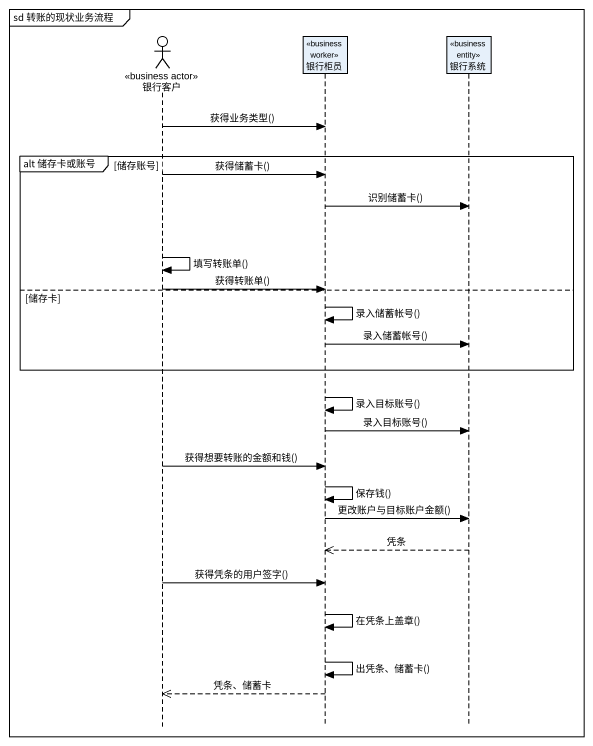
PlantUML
@startuml
mainframe sd 转账的现状业务流程
hide footbox
actor 银行客户 <<business actor>>
participant 银行柜员 <<business worker>>
participant 银行系统 <<business entity>>

银行客户 -> 银行柜员 : 获得业务类型()
group alt 储存卡或账号 [储存账号]
  银行客户 -> 银行柜员 : 获得储蓄卡()
  银行柜员 -> 银行系统 : 识别储蓄卡()
  银行客户 -> 银行客户 : 填写转账单()
  银行客户 -> 银行柜员 : 获得转账单()
else 储存卡
  银行柜员 -> 银行柜员 : 录入储蓄帐号()
  银行柜员 -> 银行系统 : 录入储蓄帐号()
end
银行柜员 -> 银行柜员 : 录入目标账号()
银行柜员 -> 银行系统 : 录入目标账号()
银行客户 -> 银行柜员 : 获得想要转账的金额和钱()
银行柜员 -> 银行柜员 : 保存钱()
银行柜员 -> 银行系统 : 更改账户与目标账户金额()
银行系统 -->> 银行柜员 : 凭条
银行客户 -> 银行柜员 : 获得凭条的用户签字()
银行柜员 -> 银行柜员 : 在凭条上盖章()
银行柜员 -> 银行柜员 : 出凭条、储蓄卡()
银行柜员 -->> 银行客户 : 凭条、储蓄卡
@enduml
